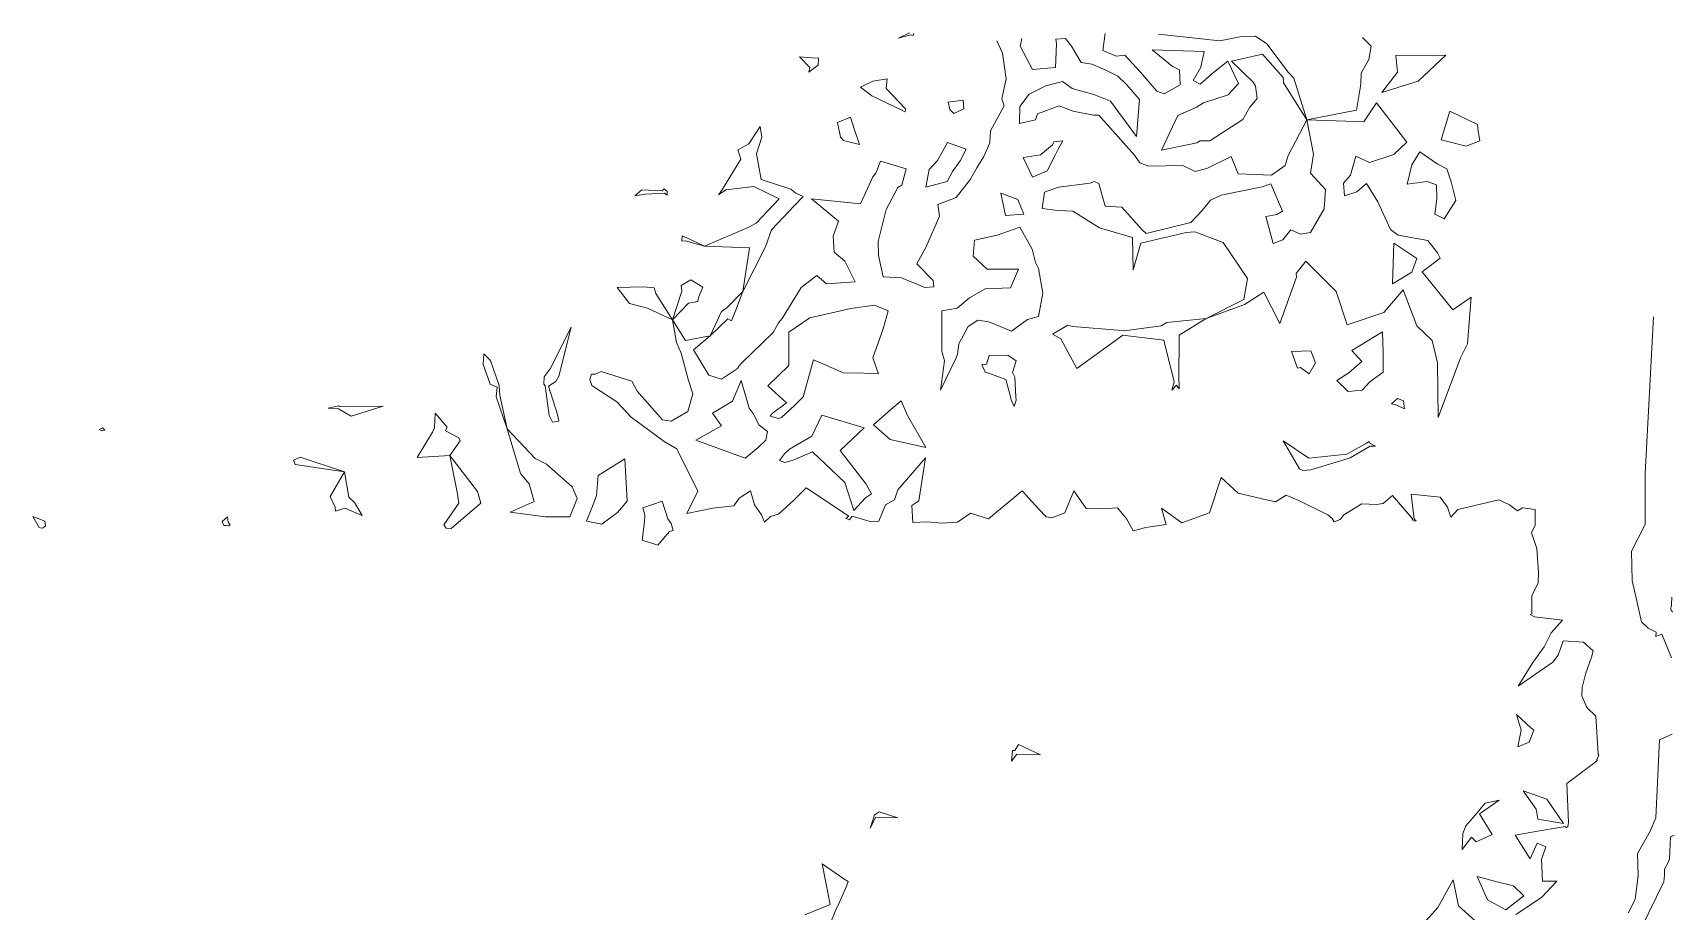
# Model space of a CAD drawing. Header units: inches. Extents: x 1412000 to 1412328, y 4931096 to 4931684.
# Drawn here: x 1412178.5 to 1412327.5, y 4931603.8 to 4931683.6 of the extents above; entities that cross this region are included whole.
import ezdxf

# ---------------------------------------------------------------- set-up
doc = ezdxf.new("R2010")
doc.units = ezdxf.units.IN
doc.header["$MEASUREMENT"] = 0

# ---------------------------------------------------------------- blocks, each defined once
blk = doc.blocks.new('CONTOURS')
at = {"color": 242, "lineweight": 0, "true_color": 0xcd2027}
for points in [[(1412258.09, 4931683.56), (1412257.08, 4931683.07), (1412258.19, 4931683.39), (1412258.41, 4931683.33), (1412258.49, 4931683.51)], [(1412275.87, 4931683.51), (1412275.65, 4931681.97), (1412276.86, 4931681.44), (1412277.64, 4931681.53), (1412279.07, 4931679.98), (1412280.54, 4931678.28), (1412281.23, 4931678.04), (1412282.68, 4931678.84), (1412282.6, 4931680.21), (1412281.96, 4931680.55), (1412280.13, 4931682.01), (1412284.85, 4931681.87), (1412284.55, 4931680.44), (1412283.85, 4931679.24), (1412284.5, 4931678.9), (1412285.69, 4931679.95), (1412287, 4931680.99), (1412287.98, 4931678.96), (1412287.03, 4931677.95), (1412284.79, 4931677.22), (1412284.15, 4931676.83), (1412283.91, 4931676.69), (1412282.47, 4931676.05), (1412280.98, 4931672.91), (1412284.2, 4931673.59), (1412284.49, 4931673.76), (1412285.36, 4931673.77), (1412288.36, 4931675.7), (1412288.99, 4931676.83), (1412289.66, 4931677.61), (1412289.51, 4931678.72), (1412289.29, 4931679.1), (1412287.34, 4931680.99), (1412290.14, 4931681.64), (1412292.03, 4931679.52), (1412292.05, 4931679.02), (1412294.18, 4931675.68), (1412292.47, 4931672.43), (1412292.21, 4931671.52), (1412290.98, 4931670.64), (1412287.94, 4931670.76), (1412287.3, 4931672.35), (1412285.1, 4931671.24), (1412284.03, 4931670.97), (1412282.91, 4931671.53), (1412279.84, 4931671.46), (1412279.01, 4931671.77), (1412278.51, 4931672.46), (1412275.3, 4931676.1), (1412274.79, 4931676.09), (1412272.95, 4931676.44), (1412271.69, 4931676.95), (1412269.7, 4931676.21), (1412269.53, 4931675.68), (1412268.09, 4931675.35), (1412268.11, 4931676.89), (1412268.96, 4931678.01), (1412270.48, 4931678.75), (1412271.99, 4931679.15), (1412272.87, 4931678.5), (1412274.83, 4931677.96), (1412276.35, 4931677.37), (1412278.72, 4931674.16), (1412278.98, 4931677.5), (1412277.8, 4931678.87), (1412277, 4931679.64), (1412275.85, 4931680.21), (1412274.64, 4931680.73), (1412273.67, 4931680.86), (1412272.81, 4931682.36), (1412272.25, 4931683.04), (1412271.37, 4931682.98), (1412271.43, 4931682.58), (1412271.34, 4931680.43), (1412269.27, 4931680.24), (1412268.15, 4931682.36), (1412268.28, 4931683.04)], [(1412299.23, 4931683.13), (1412300.03, 4931682.34), (1412299.8, 4931681.13), (1412299.12, 4931679.91), (1412299.07, 4931678.92), (1412298.68, 4931676.56), (1412294.18, 4931675.68), (1412293, 4931679.45), (1412292.48, 4931679.98), (1412290.53, 4931682.57), (1412289.52, 4931683.25), (1412288.25, 4931683.24), (1412286.29, 4931682.85), (1412280.7, 4931683.45)], [(1412266.01, 4931682.83), (1412266.53, 4931681.72), (1412266.88, 4931679.39), (1412266.49, 4931677.58), (1412266.69, 4931676.93), (1412265.46, 4931674.66), (1412265.38, 4931673.57), (1412264.85, 4931672.33), (1412264.19, 4931671.32), (1412263.63, 4931670.28), (1412262.34, 4931668.63), (1412260.66, 4931667.99), (1412260.81, 4931666.92), (1412259.58, 4931664.08), (1412258.77, 4931662.61), (1412260.25, 4931661.07), (1412260.31, 4931660.51), (1412259.48, 4931660.44), (1412257.35, 4931661.33), (1412255.71, 4931661.41), (1412255.26, 4931663.36), (1412255.24, 4931664.63), (1412255.98, 4931667.54), (1412257.03, 4931669.52), (1412257.38, 4931669.74), (1412257.78, 4931671.21), (1412255.47, 4931671.92), (1412255.02, 4931670.83), (1412254.75, 4931670.5), (1412253.65, 4931668.04), (1412249.19, 4931668.5), (1412251.63, 4931666.48), (1412251.15, 4931665.12), (1412251.24, 4931663.67), (1412252.22, 4931662.83), (1412253.16, 4931660.97), (1412250.54, 4931660.78), (1412249.66, 4931661.53), (1412248.24, 4931660.45), (1412246.51, 4931657.64), (1412246.18, 4931657.25), (1412245.7, 4931656.36), (1412242.84, 4931653.59), (1412242.63, 4931653.34), (1412242.48, 4931653.08), (1412241.02, 4931652.12), (1412239.87, 4931652.48), (1412238.47, 4931654.79), (1412239.99, 4931656.07), (1412241.59, 4931657.59), (1412241.92, 4931657.42), (1412242.29, 4931658.34), (1412242.95, 4931660.09), (1412245.02, 4931664.15), (1412245.56, 4931665.68), (1412247.64, 4931667.9), (1412248.42, 4931668.7), (1412247.78, 4931669.01), (1412247.3, 4931669.38), (1412244.61, 4931670.24), (1412244.2, 4931672.58), (1412244.69, 4931674.08), (1412244.53, 4931675.07), (1412243.49, 4931673.5), (1412242.5, 4931672.94), (1412242.78, 4931672.1), (1412241.11, 4931669.37), (1412240.73, 4931668.85), (1412241.4, 4931669.3), (1412243.96, 4931669.62), (1412246.24, 4931668.5), (1412244.16, 4931666.28), (1412243.45, 4931665.88), (1412239.46, 4931664.19), (1412237.81, 4931665), (1412237.43, 4931665.13), (1412237.41, 4931664.66), (1412237.75, 4931664.69), (1412239.46, 4931664.19), (1412243.57, 4931664.06), (1412242.95, 4931660.09), (1412241.51, 4931658.59), (1412241.01, 4931658.28), (1412239.99, 4931656.07), (1412237.75, 4931655.64), (1412236.55, 4931657.52), (1412238.02, 4931659.04), (1412238.87, 4931659.19), (1412238.94, 4931659.55), (1412239.31, 4931660.47), (1412238.22, 4931661.13), (1412237.35, 4931660.62), (1412237.41, 4931660.12), (1412236.55, 4931657.52), (1412235.06, 4931659.9), (1412234.89, 4931660.43), (1412233.95, 4931660.5), (1412231.55, 4931660.46), (1412232.67, 4931659.01), (1412234.29, 4931658.57), (1412236.55, 4931657.52), (1412236.94, 4931655.44), (1412237.34, 4931654.5), (1412238.03, 4931652), (1412238.41, 4931650.78), (1412237.97, 4931649.18), (1412236.45, 4931648.3), (1412235.65, 4931648.44), (1412233.36, 4931651.05), (1412232.86, 4931651.94), (1412230.1, 4931652.81), (1412229.53, 4931652.58), (1412229.2, 4931652.59), (1412229.05, 4931652.1), (1412229.23, 4931651.54), (1412231.51, 4931650.07), (1412232.82, 4931648.69), (1412234.75, 4931647.25), (1412235.8, 4931646.46), (1412236.95, 4931645.81), (1412238.88, 4931641.96), (1412237.88, 4931639.94), (1412240.22, 4931640.42), (1412242.12, 4931640.63), (1412242.63, 4931641.31), (1412243.66, 4931641.99), (1412244.02, 4931640.71), (1412244.66, 4931639.8), (1412244.93, 4931639.16), (1412245.46, 4931639.67), (1412246.19, 4931639.86), (1412247.58, 4931641.15), (1412248.71, 4931642.26), (1412252.58, 4931639.69), (1412252.3, 4931639.48), (1412252.65, 4931639.36), (1412252.87, 4931639.68), (1412254.53, 4931639.22), (1412255.31, 4931639.24), (1412255.91, 4931640.73), (1412256.72, 4931641.17), (1412257.04, 4931642.08), (1412259.54, 4931644.98), (1412258.93, 4931641.07), (1412258.31, 4931640.67), (1412258.39, 4931639.11), (1412259.7, 4931639.19), (1412261, 4931639.04), (1412262.45, 4931639.15), (1412263.62, 4931639.96), (1412265.26, 4931639.46), (1412268.32, 4931641.98), (1412269.83, 4931640.33), (1412270.51, 4931639.64), (1412271.01, 4931639.53), (1412272.19, 4931639.98), (1412273.01, 4931641.99), (1412274.15, 4931640.39), (1412275.61, 4931640.35), (1412276.98, 4931640.46), (1412277.84, 4931639.41), (1412278.41, 4931638.35), (1412279.55, 4931638.67), (1412281.4, 4931638.94), (1412280.99, 4931640.42), (1412282.82, 4931639.07), (1412285.34, 4931639.98), (1412286.41, 4931643.2), (1412287.95, 4931641.78), (1412290.12, 4931641.27), (1412291.33, 4931640.99), (1412292.29, 4931641.59), (1412293.46, 4931641.12), (1412296.07, 4931639.82), (1412296.47, 4931639.49), (1412296.66, 4931639.18), (1412297.21, 4931639.39), (1412297.54, 4931639.8), (1412299.16, 4931640.81), (1412300.51, 4931640.74), (1412301.12, 4931640.85), (1412301.96, 4931641.56), (1412303.79, 4931639.41), (1412303.73, 4931639.36), (1412303.96, 4931639.25), (1412304.1, 4931639.26), (1412303.93, 4931639.43), (1412303.64, 4931641.7), (1412306.29, 4931641.4), (1412306.96, 4931640.51), (1412307.27, 4931639.61), (1412307.89, 4931640.3), (1412311.6, 4931641.16), (1412312.57, 4931640.73), (1412313.3, 4931640.16), (1412313.76, 4931640.46), (1412314.92, 4931640.28), (1412314.91, 4931638.86), (1412314.57, 4931638.17), (1412315.06, 4931636.75), (1412315.23, 4931634.57), (1412315.18, 4931633.65), (1412314.6, 4931632.47), (1412314.61, 4931630.81), (1412314.47, 4931630.75), (1412314.85, 4931630.54), (1412317.4, 4931630.25), (1412316.36, 4931629.09), (1412315.73, 4931627.84), (1412314.69, 4931626.4), (1412313.38, 4931624.26), (1412316.53, 4931626.43), (1412316.99, 4931627.07), (1412317.46, 4931628.38), (1412319.3, 4931628.25), (1412320.19, 4931627.47), (1412320.04, 4931626.9), (1412319.49, 4931625.36), (1412319.18, 4931624.15), (1412319.16, 4931623.38), (1412319.61, 4931622.31), (1412320.42, 4931621.52), (1412320.65, 4931618.09), (1412320.71, 4931618), (1412320.52, 4931617.6), (1412320.57, 4931617.53), (1412320.32, 4931617.33), (1412317.78, 4931615.43), (1412317.93, 4931611.87), (1412317.87, 4931611.51), (1412317.73, 4931611.41), (1412317.68, 4931611.53), (1412314.78, 4931611.04), (1412313.09, 4931610.73), (1412314.45, 4931608.57), (1412315.1, 4931610.02), (1412315.89, 4931609.68), (1412315.48, 4931608.53), (1412315.59, 4931606.55), (1412316.89, 4931606.56), (1412315.5, 4931605.08), (1412313.16, 4931603.52)], [(1412309.75, 4931602.71), (1412307.95, 4931604.33), (1412307.48, 4931606.67), (1412306.08, 4931604.17), (1412305.05, 4931603.02)], [(1412250.74, 4931602.32), (1412251.5, 4931604.18), (1412251.63, 4931604.44), (1412252.37, 4931606.09), (1412252.52, 4931606.52), (1412252.12, 4931606.76), (1412250.15, 4931608.13), (1412250.88, 4931604.45), (1412248.57, 4931603.5)], [(1412248.96, 4931680.01), (1412249.8, 4931680.64), (1412249.82, 4931681.28), (1412249.22, 4931681.31), (1412248.09, 4931681.38), (1412249.04, 4931680.43), (1412248.96, 4931680.01)], [(1412302.27, 4931681.51), (1412306.8, 4931681.53), (1412304.3, 4931679.18), (1412300.98, 4931678.14), (1412302.41, 4931680), (1412302.27, 4931681.51)], [(1412254.76, 4931679.17), (1412253.64, 4931678.62), (1412254.67, 4931677.86), (1412257.45, 4931676.52), (1412257.66, 4931676.4), (1412257.74, 4931676.51), (1412257.73, 4931676.67), (1412255.96, 4931678.5), (1412256.06, 4931679.4), (1412254.76, 4931679.17)], [(1412263.02, 4931676.67), (1412262.97, 4931677.45), (1412261.61, 4931677.27), (1412261.74, 4931676.62), (1412262.13, 4931676.24), (1412263.02, 4931676.67)], [(1412294.18, 4931675.68), (1412298.61, 4931675.51), (1412299.35, 4931675.49), (1412300.5, 4931677.2), (1412303.25, 4931673.65), (1412302.09, 4931672.51), (1412299.87, 4931671.8), (1412298.62, 4931672.37), (1412298.13, 4931670.65), (1412297.5, 4931669.91), (1412297.59, 4931668.77), (1412298.73, 4931669.14), (1412299.59, 4931669.88), (1412300.64, 4931668.21), (1412301.79, 4931665.71), (1412302.47, 4931665.2), (1412305.18, 4931664.72), (1412306.04, 4931663.59), (1412306.28, 4931663.1), (1412304.65, 4931661.87), (1412307.43, 4931658.42), (1412309.09, 4931659.56), (1412308.8, 4931655.72), (1412308.77, 4931655.33), (1412308.13, 4931654.06), (1412306.09, 4931648.66), (1412306.04, 4931653.6), (1412305.56, 4931655.64), (1412304.18, 4931656.98), (1412302.94, 4931660.24), (1412301.18, 4931658.17), (1412297.84, 4931657.05), (1412296.84, 4931660.09), (1412294.25, 4931662.68), (1412294.08, 4931662.84), (1412293.21, 4931661.71), (1412293.25, 4931661.38), (1412291.71, 4931657.19), (1412290.27, 4931660.02), (1412288.77, 4931659.05), (1412288.52, 4931658.9), (1412285.03, 4931657.62), (1412288.46, 4931659.36), (1412288.79, 4931661.25), (1412286.57, 4931664.53), (1412284.01, 4931665.49), (1412283.21, 4931665.45), (1412279.11, 4931664.46), (1412278.41, 4931662.04), (1412278.35, 4931664.99), (1412275.35, 4931665.85), (1412272.91, 4931667.39), (1412271.52, 4931667.44), (1412270.13, 4931667.63), (1412270.35, 4931669.09), (1412271.62, 4931669.55), (1412274.5, 4931669.92), (1412274.9, 4931670.08), (1412275.29, 4931669.9), (1412275.86, 4931667.82), (1412277.38, 4931667.73), (1412279.23, 4931665.69), (1412279.57, 4931665.36), (1412283.63, 4931666.34), (1412284.66, 4931667.44), (1412285.43, 4931668.39), (1412286.4, 4931668.83), (1412290.13, 4931669.58), (1412290.91, 4931669.85), (1412291.97, 4931667.37), (1412291.46, 4931667.08), (1412290.46, 4931666.89), (1412291.12, 4931664.43), (1412292.01, 4931664.78), (1412292.71, 4931665.69), (1412293.59, 4931665.29), (1412294.52, 4931665.45), (1412295.76, 4931667.59), (1412295.86, 4931669.34), (1412294.52, 4931670.83), (1412294.79, 4931672.56), (1412294.18, 4931675.68)], [(1412251.55, 4931675.44), (1412251.82, 4931674.09), (1412252.09, 4931673.78), (1412253.55, 4931673.44), (1412253.09, 4931674.77), (1412252.72, 4931675.9), (1412251.55, 4931675.44)], [(1412309.74, 4931674.63), (1412309.88, 4931673.77), (1412308.65, 4931673.29), (1412306.38, 4931673.85), (1412307.17, 4931676.44), (1412309.69, 4931675.25), (1412309.74, 4931674.63)], [(1412261.53, 4931673.6), (1412260.62, 4931671.99), (1412259.88, 4931671.16), (1412259.56, 4931669.55), (1412261.51, 4931670.06), (1412262.01, 4931670.97), (1412262.68, 4931671.96), (1412263.23, 4931673.02), (1412261.53, 4931673.6)], [(1412271.36, 4931672.51), (1412270.59, 4931671.03), (1412269.26, 4931670.46), (1412268.41, 4931672.25), (1412270, 4931672.49), (1412271.07, 4931673.39), (1412271.2, 4931673.66), (1412272.01, 4931673.77), (1412271.58, 4931673.02), (1412271.36, 4931672.51)], [(1412306.02, 4931671.66), (1412306.88, 4931671.21), (1412307.3, 4931670.05), (1412307.72, 4931668.33), (1412306.64, 4931666.68), (1412305.8, 4931667.09), (1412305.99, 4931668.51), (1412305.95, 4931669.78), (1412305.1, 4931670.08), (1412303.28, 4931669.84), (1412303.71, 4931671.59), (1412304.43, 4931672.75), (1412306.02, 4931671.66)], [(1412234.1, 4931668.91), (1412235.83, 4931669.01), (1412236.08, 4931668.83), (1412236.09, 4931669.16), (1412235.82, 4931669.39), (1412235.63, 4931669.23), (1412233.78, 4931669.32), (1412233.15, 4931668.77), (1412234.1, 4931668.91)], [(1412266.8, 4931666.99), (1412266.39, 4931669.02), (1412267.94, 4931668.44), (1412268.47, 4931667.09), (1412266.8, 4931666.99)], [(1412269.52, 4931662.71), (1412269.81, 4931662.17), (1412270.21, 4931659.94), (1412269.82, 4931657.83), (1412268.8, 4931657.54), (1412267.34, 4931656.48), (1412265.3, 4931657.33), (1412264.29, 4931657.49), (1412263.43, 4931656.9), (1412262.56, 4931655.34), (1412262.45, 4931654.41), (1412262.34, 4931654.07), (1412260.91, 4931651.12), (1412261.27, 4931653.79), (1412261.02, 4931654.66), (1412261.02, 4931655.79), (1412261.03, 4931658.34), (1412262.43, 4931658.56), (1412263.53, 4931659.5), (1412264.97, 4931660.32), (1412267.25, 4931660.43), (1412267.98, 4931662.1), (1412265.15, 4931662.12), (1412263.88, 4931663.3), (1412264, 4931664.75), (1412266.04, 4931665.2), (1412268.12, 4931665.93), (1412269.22, 4931663.94), (1412269.52, 4931662.71)], [(1412301.96, 4931660.77), (1412303.71, 4931661.83), (1412304.17, 4931663.07), (1412302.09, 4931664.48), (1412301.96, 4931660.77)], [(1412245.22, 4931651.53), (1412247.12, 4931653.37), (1412247.14, 4931656.4), (1412249.04, 4931657.7), (1412252.77, 4931658.54), (1412254.91, 4931658.83), (1412256.16, 4931658.34), (1412255.7, 4931656.69), (1412254.76, 4931654.06), (1412255.26, 4931652.6), (1412253.93, 4931652.66), (1412252.08, 4931652.71), (1412249.37, 4931653.87), (1412248.42, 4931650.52), (1412247.69, 4931649.76), (1412246.47, 4931648.66), (1412246.19, 4931648.55), (1412245.43, 4931648.77), (1412245.63, 4931649.02), (1412246.91, 4931649.97), (1412245.22, 4931651.53)], [(1412225.44, 4931653.06), (1412224.92, 4931652.35), (1412224.88, 4931651.67), (1412225, 4931651.51), (1412225.37, 4931648.83), (1412225.66, 4931648.22), (1412226.25, 4931648.32), (1412226.11, 4931648.93), (1412225.29, 4931651.5), (1412225.97, 4931651.9), (1412226.24, 4931652.4), (1412227.35, 4931656.86), (1412225.44, 4931653.06)], [(1412282.59, 4931651.79), (1412282.58, 4931651.24), (1412282.33, 4931651.57), (1412281.92, 4931651.12), (1412282.12, 4931651.87), (1412281.2, 4931655.66), (1412277.68, 4931656.1), (1412277.47, 4931656.11), (1412273.28, 4931653.09), (1412271.82, 4931655.8), (1412271.08, 4931656.21), (1412272.46, 4931657.04), (1412272.89, 4931656.92), (1412277.39, 4931656.55), (1412277.6, 4931656.5), (1412280.95, 4931656.97), (1412281.47, 4931657.26), (1412285.03, 4931657.62), (1412282.58, 4931656.12), (1412282.54, 4931651.92), (1412282.59, 4931651.79)], [(1412298, 4931652.69), (1412299.18, 4931653.73), (1412298.25, 4931654.74), (1412301.04, 4931656.43), (1412301.1, 4931654.55), (1412301.12, 4931652.76), (1412299.89, 4931651.88), (1412299.21, 4931651.14), (1412297.93, 4931651.01), (1412296.89, 4931651.99), (1412298, 4931652.69)], [(1412325.66, 4931657.77), (1412324.91, 4931643.55), (1412324.92, 4931638.94), (1412323.66, 4931636.51), (1412323.72, 4931633.84), (1412324.58, 4931630.1), (1412325.19, 4931629.51), (1412325.91, 4931629.15), (1412325.87, 4931628.77), (1412326.41, 4931628.99), (1412327.31, 4931626.83)], [(1412221.54, 4931647.63), (1412222.76, 4931643.55), (1412223.56, 4931642.61), (1412224.01, 4931641.02), (1412221.82, 4931640.04), (1412225.02, 4931639.62), (1412227.25, 4931639.63), (1412227.92, 4931641.3), (1412227.44, 4931642.35), (1412225.12, 4931644.42), (1412224.1, 4931644.91), (1412221.54, 4931647.63), (1412220.89, 4931650.68), (1412220.83, 4931651.49), (1412220.79, 4931651.65), (1412220.07, 4931653.74), (1412219.98, 4931653.89), (1412219.44, 4931654.44), (1412219.38, 4931653.47), (1412220.01, 4931651.67), (1412220.64, 4931651.41), (1412220.54, 4931650.53), (1412221.54, 4931647.63)], [(1412267.28, 4931650.42), (1412266.84, 4931652.1), (1412265.44, 4931652.62), (1412264.97, 4931652.77), (1412264.67, 4931653.46), (1412265.07, 4931653.5), (1412265.33, 4931654.27), (1412267.03, 4931654.29), (1412267.77, 4931653.79), (1412267.44, 4931652.72), (1412267.67, 4931652.32), (1412267.75, 4931650.51), (1412267.77, 4931650.21), (1412267.6, 4931649.66), (1412267.3, 4931650.33), (1412267.28, 4931650.42)], [(1412292.77, 4931654.63), (1412294.55, 4931654.71), (1412294.97, 4931653.62), (1412294.4, 4931652.61), (1412293.59, 4931653.19), (1412293.32, 4931653.13), (1412292.77, 4931654.63)], [(1412243.53, 4931649.49), (1412243.9, 4931649), (1412244.45, 4931647.96), (1412245.19, 4931647.37), (1412245.03, 4931646.6), (1412244.34, 4931645.93), (1412243.17, 4931644.94), (1412238.67, 4931646.58), (1412241.02, 4931647.89), (1412240.2, 4931649.04), (1412242, 4931650.14), (1412242.79, 4931652), (1412243.53, 4931649.49)], [(1412302.95, 4931650.16), (1412303.04, 4931649.44), (1412302.36, 4931649.76), (1412301.88, 4931649.89), (1412302.42, 4931650.37), (1412302.95, 4931650.16)], [(1412207.37, 4931648.77), (1412210.29, 4931649.68), (1412206.33, 4931649.64), (1412206.22, 4931649.7), (1412205.3, 4931649.5), (1412206.22, 4931649.43), (1412207.37, 4931648.77)], [(1412216.34, 4931645.2), (1412217.29, 4931646.52), (1412217.17, 4931646.81), (1412215.94, 4931647.43), (1412216.09, 4931647.78), (1412215.01, 4931649.04), (1412214.94, 4931647.7), (1412214.78, 4931647.33), (1412213.36, 4931645.03), (1412216.34, 4931645.2), (1412217, 4931641.87), (1412217.15, 4931640.87), (1412215.79, 4931638.91), (1412216.01, 4931638.59), (1412216.47, 4931638.57), (1412216.91, 4931638.97), (1412219.17, 4931640.88), (1412218.85, 4931641.94), (1412216.34, 4931645.2)], [(1412247.52, 4931644.76), (1412246.78, 4931644.56), (1412246.27, 4931644.75), (1412246.73, 4931645.34), (1412247.18, 4931645.77), (1412249.22, 4931646.96), (1412250.14, 4931648.86), (1412253.96, 4931647.72), (1412251.78, 4931645.64), (1412254.15, 4931642.6), (1412254.64, 4931641.72), (1412254.08, 4931641.34), (1412253.02, 4931640.21), (1412252.22, 4931642.76), (1412249.29, 4931645.52), (1412247.52, 4931644.76)], [(1412254.81, 4931647.97), (1412256.38, 4931649.37), (1412257.34, 4931650.15), (1412257.92, 4931648.82), (1412259.57, 4931645.91), (1412256.34, 4931646.65), (1412254.81, 4931647.97)], [(1412184.86, 4931647.66), (1412184.78, 4931647.71), (1412184.48, 4931647.55), (1412184.72, 4931647.45), (1412185.02, 4931647.51), (1412184.86, 4931647.66)], [(1412292.04, 4931646.53), (1412294.35, 4931644.96), (1412297.81, 4931645.31), (1412299.6, 4931646.33), (1412299.84, 4931646.48), (1412299.9, 4931646.31), (1412300.41, 4931646.05), (1412299.93, 4931646.04), (1412298.1, 4931644.99), (1412297.93, 4931644.92), (1412294.54, 4931643.89), (1412293.81, 4931643.83), (1412293.51, 4931643.98), (1412292.04, 4931646.53)], [(1412208.39, 4931639.74), (1412207.67, 4931640.92), (1412207.17, 4931641.4), (1412206.78, 4931643.71), (1412202.75, 4931645.04), (1412202.13, 4931644.77), (1412202.3, 4931644.37), (1412206.78, 4931643.71), (1412205.46, 4931641.46), (1412205.94, 4931640.51), (1412205.95, 4931640.15), (1412206.81, 4931640.43), (1412208.39, 4931639.74)], [(1412230.15, 4931638.96), (1412231.58, 4931640.02), (1412232.46, 4931641.04), (1412232.22, 4931644.89), (1412229.81, 4931643.38), (1412229.65, 4931641.58), (1412229.43, 4931640.91), (1412228.75, 4931639.24), (1412230.15, 4931638.96)], [(1412233.82, 4931637.51), (1412235.23, 4931637.05), (1412236.3, 4931638.29), (1412236.62, 4931638.38), (1412236.45, 4931639.02), (1412236.14, 4931639.45), (1412235.62, 4931641.04), (1412233.86, 4931640.44), (1412234.04, 4931639.77), (1412234.03, 4931639.19), (1412233.82, 4931637.51)], [(1412179.25, 4931638.59), (1412179.42, 4931638.64), (1412179.62, 4931638.8), (1412179.56, 4931639.24), (1412178.47, 4931639.67), (1412179.05, 4931638.67), (1412179.25, 4931638.59)], [(1412196.26, 4931638.81), (1412196.4, 4931638.89), (1412196.2, 4931639.13), (1412196.16, 4931639.62), (1412195.66, 4931639.21), (1412195.81, 4931638.85), (1412196.06, 4931638.85), (1412196.26, 4931638.81)], [(1412327.32, 4931632.34), (1412327.29, 4931631.71), (1412327.29, 4931631.51), (1412327.24, 4931631.4), (1412327.24, 4931631.29), (1412327.28, 4931631.12), (1412327.3, 4931631.1), (1412327.33, 4931631.08), (1412327.33, 4931631.06), (1412327.36, 4931631.07), (1412327.4, 4931630.98)], [(1412313.33, 4931618.75), (1412314.38, 4931619.17), (1412314.78, 4931620.25), (1412314.5, 4931620.51), (1412313.21, 4931621.7), (1412313.65, 4931620.27), (1412313.58, 4931619.96), (1412313.33, 4931618.75)], [(1412327.36, 4931619.9), (1412326.21, 4931619.4), (1412325.87, 4931612.32), (1412325.37, 4931611.1), (1412324.2, 4931609.07), (1412324.28, 4931607.03), (1412324, 4931604.93), (1412323.39, 4931603.69)], [(1412267.83, 4931618.08), (1412270, 4931618.02), (1412268, 4931618.97), (1412267.67, 4931618.43), (1412267.45, 4931618.43), (1412267.34, 4931617.46), (1412267.83, 4931618.08)], [(1412313.81, 4931614.76), (1412315, 4931613.09), (1412315.16, 4931612.17), (1412317.48, 4931611.8), (1412315.96, 4931613.99), (1412313.81, 4931614.76)], [(1412311.64, 4931613.91), (1412310.38, 4931613.63), (1412309.73, 4931612.89), (1412309.68, 4931612.79), (1412308.62, 4931611.59), (1412308.35, 4931610.87), (1412308.29, 4931609.44), (1412309.12, 4931610.54), (1412309.57, 4931610.12), (1412311.01, 4931610.79), (1412309.87, 4931612.68), (1412310.03, 4931612.8), (1412311.64, 4931613.91)], [(1412254.87, 4931612.56), (1412254.89, 4931612.45), (1412254.53, 4931611.38), (1412255.02, 4931612.38), (1412257.02, 4931612.32), (1412255.34, 4931612.86), (1412254.87, 4931612.56)], [(1412327.54, 4931610.72), (1412327.21, 4931610.58), (1412327.12, 4931608.58), (1412326.98, 4931608.24), (1412326.65, 4931607.66), (1412326.67, 4931607.09), (1412326.59, 4931606.49), (1412324.57, 4931602.36)], [(1412312.25, 4931603.95), (1412313.89, 4931605.21), (1412312.94, 4931606.14), (1412311.21, 4931606.57), (1412309.65, 4931606.99), (1412310.6, 4931604.87), (1412312.25, 4931603.95)]]:
    blk.add_lwpolyline(points, dxfattribs=at)

msp = doc.modelspace()

# ---------------------------------------------------------------- block references
msp.add_blockref('CONTOURS', (0, 0))

doc.saveas('drawing.dxf')
